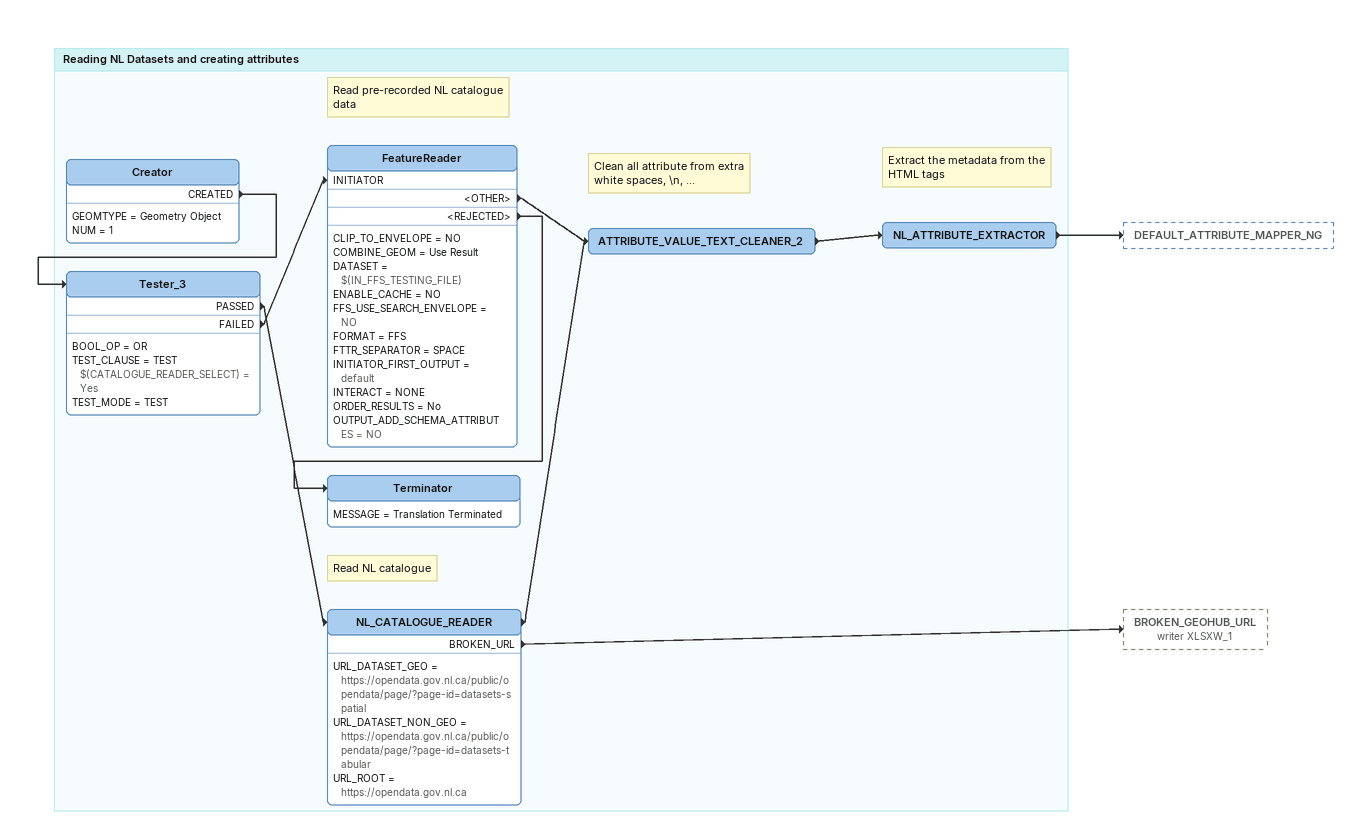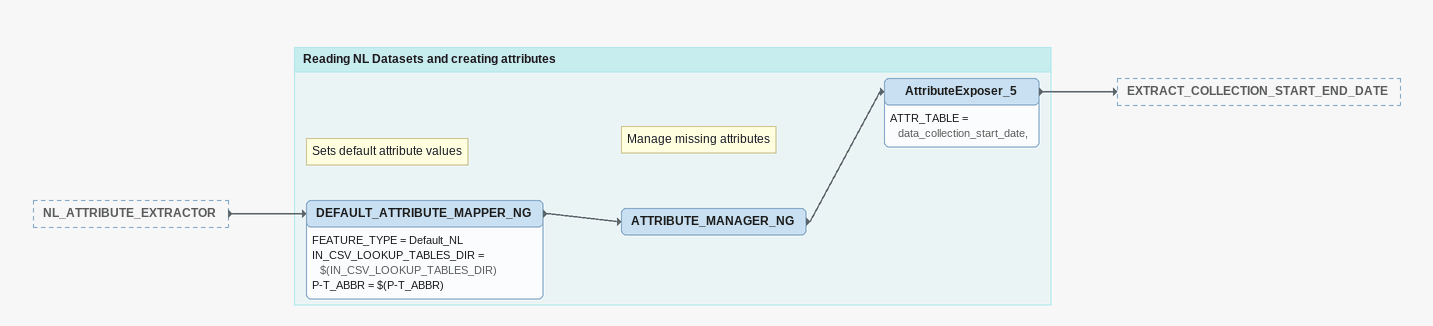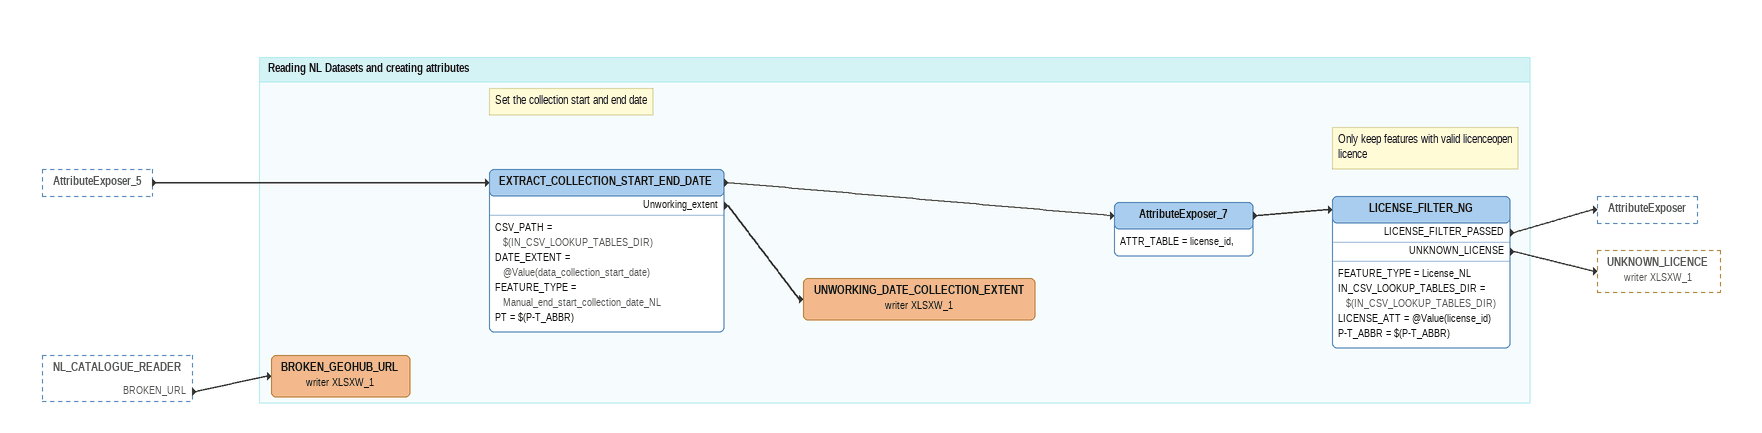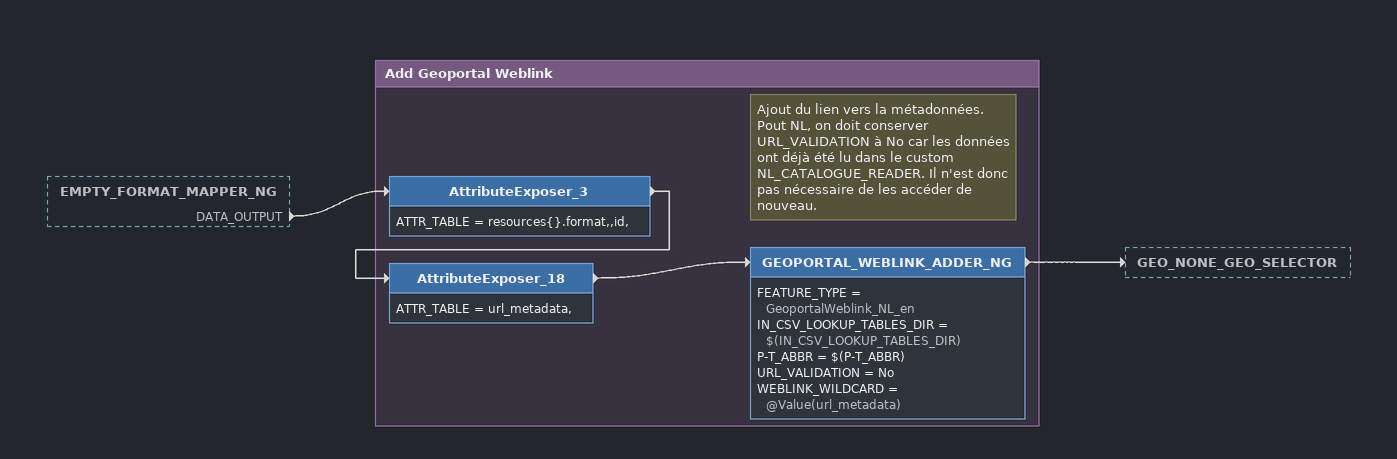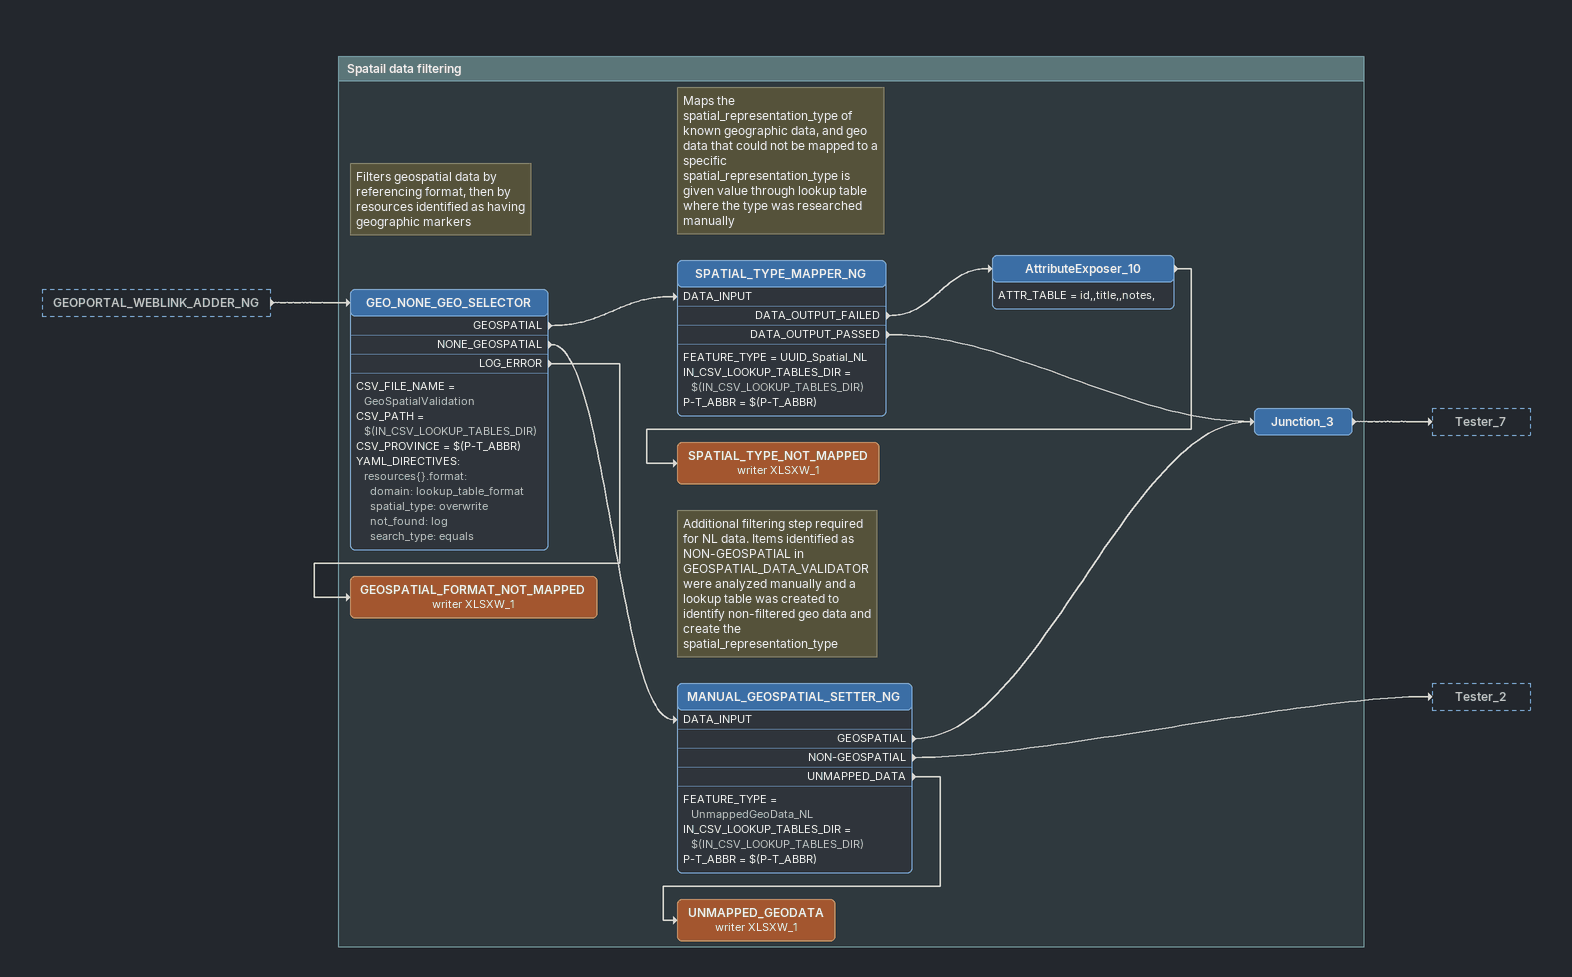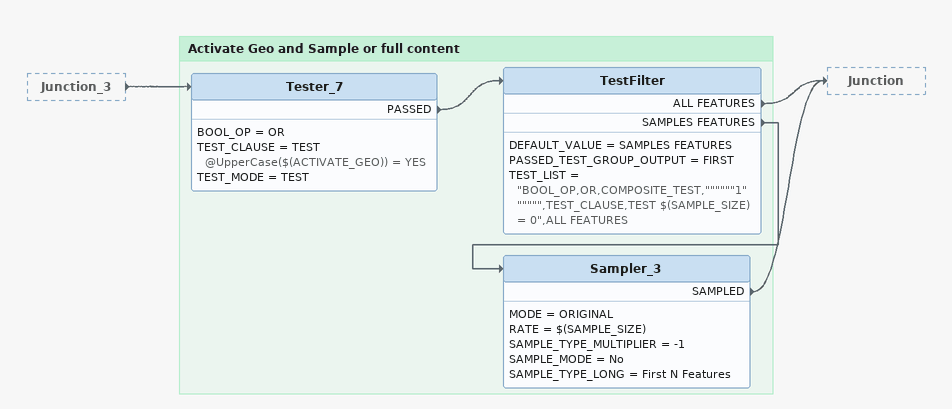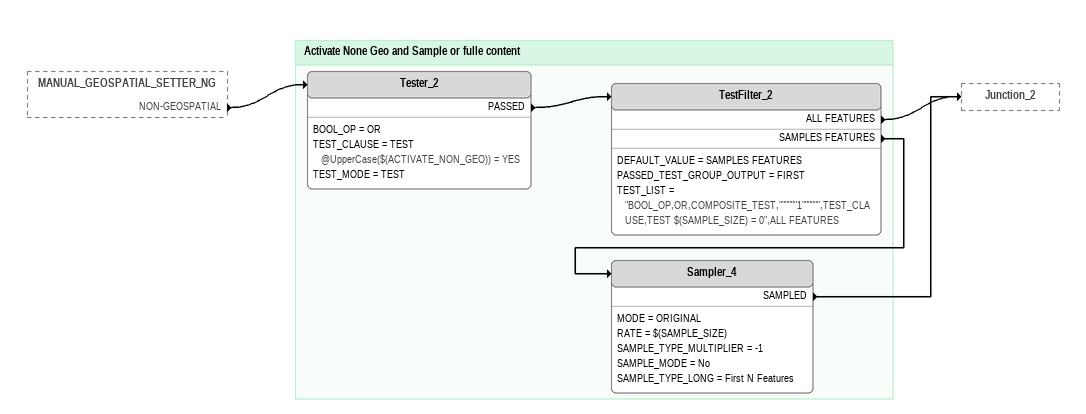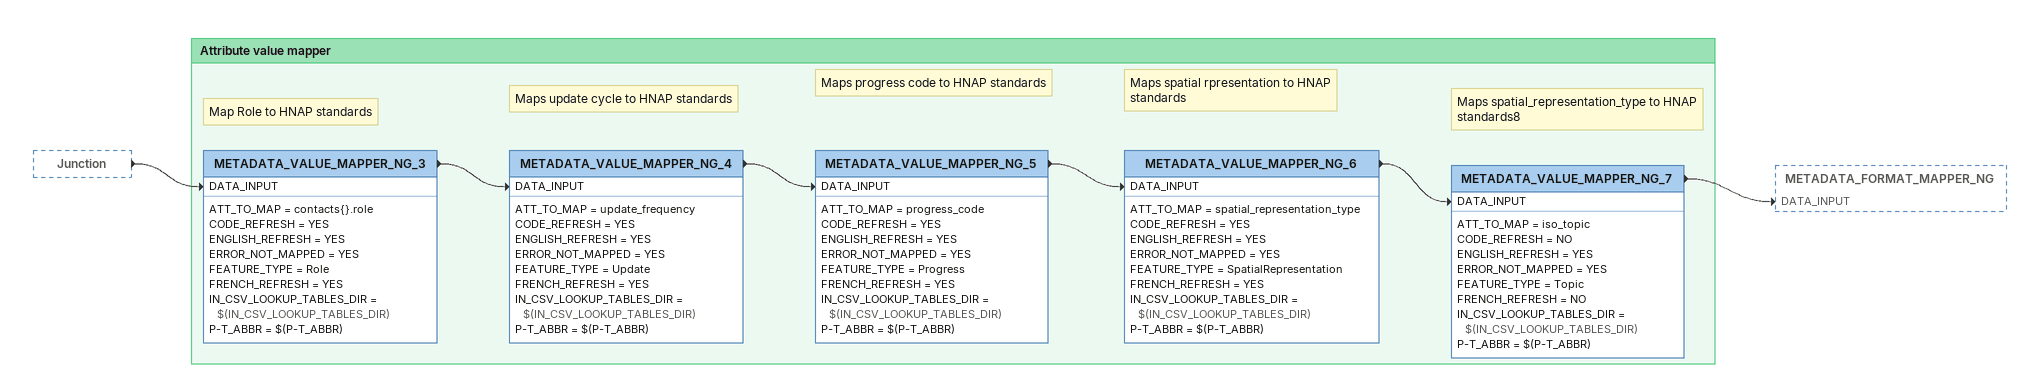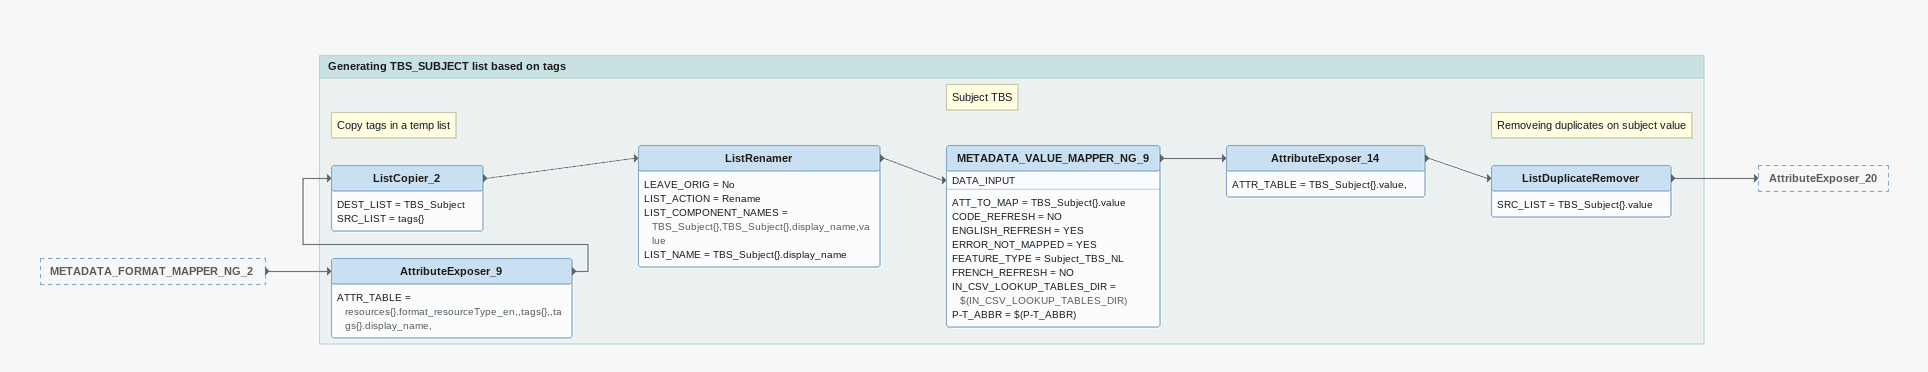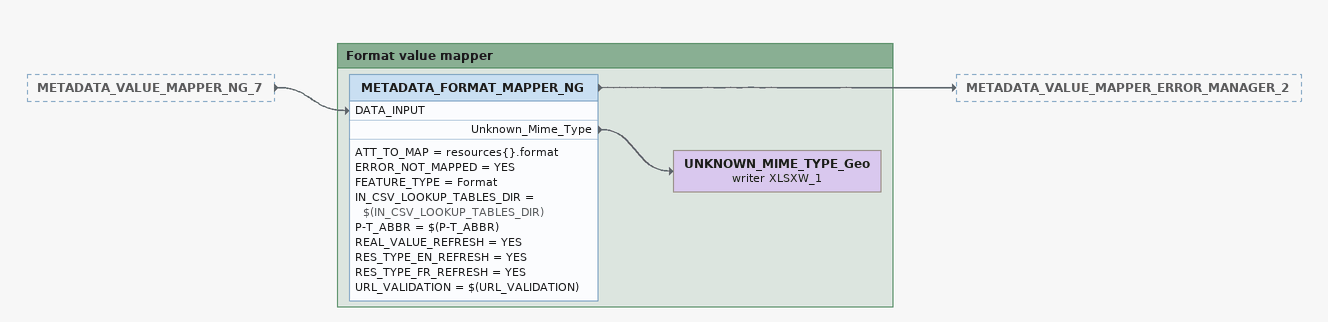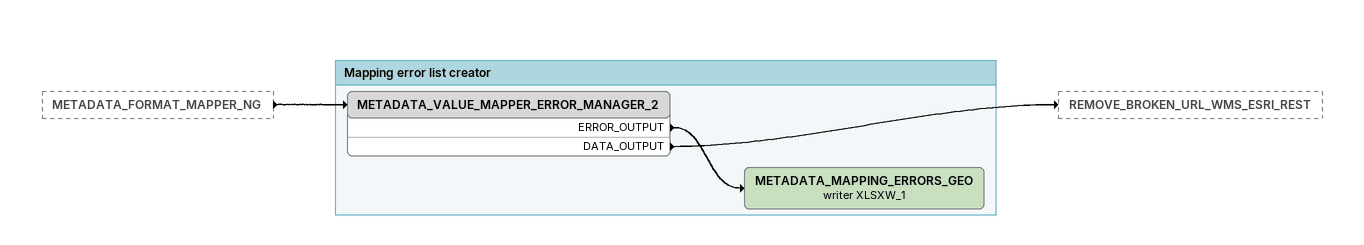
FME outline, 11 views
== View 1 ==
Bookmark: Reading NL Datasets and creating attributes
Creator
    GEOMTYPE = Geometry Object
    NUM = 1
    CREATED -> Tester_3
Tester_3
    BOOL_OP = OR
    TEST_CLAUSE = TEST $(CATALOGUE_READER_SELECT) = Yes
    TEST_MODE = TEST
    PASSED -> NL_CATALOGUE_READER
    FAILED -> FeatureReader [INITIATOR]
Note: Read pre-recorded NL catalogue data
FeatureReader
    CLIP_TO_ENVELOPE = NO
    COMBINE_GEOM = Use Result
    DATASET = $(IN_FFS_TESTING_FILE)
    ENABLE_CACHE = NO
    FFS_USE_SEARCH_ENVELOPE = NO
    FORMAT = FFS
    FTTR_SEPARATOR = SPACE
    INITIATOR_FIRST_OUTPUT = default
    INTERACT = NONE
    ORDER_RESULTS = No
    OUTPUT_ADD_SCHEMA_ATTRIBUTES = NO
    <OTHER> -> ATTRIBUTE_VALUE_TEXT_CLEANER_2
    <REJECTED> -> Terminator
Terminator
    MESSAGE = Translation Terminated
Note: Read NL catalogue
NL_CATALOGUE_READER
    URL_DATASET_GEO = https://opendata.gov.nl.ca/public/opendata/page/?page-id=datasets-spatial
    URL_DATASET_NON_GEO = https://opendata.gov.nl.ca/public/opendata/page/?page-id=datasets-tabular
    URL_ROOT = https://opendata.gov.nl.ca
    -> ATTRIBUTE_VALUE_TEXT_CLEANER_2
    BROKEN_URL -> BROKEN_GEOHUB_URL (writer XLSXW_1)
Note: Clean all attribute from extra white spaces, \n, ...
ATTRIBUTE_VALUE_TEXT_CLEANER_2
    -> NL_ATTRIBUTE_EXTRACTOR
Note: Extract the metadata from the HTML tags
NL_ATTRIBUTE_EXTRACTOR
    -> DEFAULT_ATTRIBUTE_MAPPER_NG

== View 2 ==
NL_ATTRIBUTE_EXTRACTOR [outside]
    -> DEFAULT_ATTRIBUTE_MAPPER_NG

Bookmark: Reading NL Datasets and creating attributes
Note: Sets default attribute values
DEFAULT_ATTRIBUTE_MAPPER_NG
    FEATURE_TYPE = Default_NL
    IN_CSV_LOOKUP_TABLES_DIR = $(IN_CSV_LOOKUP_TABLES_DIR)
    P-T_ABBR = $(P-T_ABBR)
    -> ATTRIBUTE_MANAGER_NG
Note: Manage missing attributes
ATTRIBUTE_MANAGER_NG
    -> AttributeExposer_5
AttributeExposer_5
    ATTR_TABLE = data_collection_start_date,
    -> EXTRACT_COLLECTION_START_END_DATE

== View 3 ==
AttributeExposer_5 [outside]
    -> EXTRACT_COLLECTION_START_END_DATE
NL_CATALOGUE_READER [outside]
    BROKEN_URL -> BROKEN_GEOHUB_URL (writer XLSXW_1)

Bookmark: Reading NL Datasets and creating attributes
Note: Set the collection start and end date
EXTRACT_COLLECTION_START_END_DATE
    CSV_PATH = $(IN_CSV_LOOKUP_TABLES_DIR)
    DATE_EXTENT = @Value(data_collection_start_date)
    FEATURE_TYPE = Manual_end_start_collection_date_NL
    PT = $(P-T_ABBR)
    -> AttributeExposer_7
    Unworking_extent -> UNWORKING_DATE_COLLECTION_EXTENT (writer XLSXW_1)
AttributeExposer_7
    ATTR_TABLE = license_id,
    -> LICENSE_FILTER_NG
Note: Only keep features with valid licenceopen licence
LICENSE_FILTER_NG
    FEATURE_TYPE = License_NL
    IN_CSV_LOOKUP_TABLES_DIR = $(IN_CSV_LOOKUP_TABLES_DIR)
    LICENSE_ATT = @Value(license_id)
    P-T_ABBR = $(P-T_ABBR)
    LICENSE_FILTER_PASSED -> AttributeExposer
    UNKNOWN_LICENSE -> UNKNOWN_LICENCE (writer XLSXW_1)
UNWORKING_DATE_COLLECTION_EXTENT (writer XLSXW_1)
BROKEN_GEOHUB_URL (writer XLSXW_1)

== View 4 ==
EMPTY_FORMAT_MAPPER_NG [outside]
    DATA_OUTPUT -> AttributeExposer_3

Bookmark: Add Geoportal Weblink
AttributeExposer_3
    ATTR_TABLE = resources{}.format,,id,
    -> AttributeExposer_18
AttributeExposer_18
    ATTR_TABLE = url_metadata,
    -> GEOPORTAL_WEBLINK_ADDER_NG
Note: Ajout du lien vers la métadonnées. Pout NL, on doit conserver URL_VALIDATION à No car les données ont déjà été lu dans le custom NL_CATALOGUE_READER. Il n'est donc pas nécessaire de les accéder de nouveau.
GEOPORTAL_WEBLINK_ADDER_NG
    FEATURE_TYPE = GeoportalWeblink_NL_en
    IN_CSV_LOOKUP_TABLES_DIR = $(IN_CSV_LOOKUP_TABLES_DIR)
    P-T_ABBR = $(P-T_ABBR)
    URL_VALIDATION = No
    WEBLINK_WILDCARD = @Value(url_metadata)
    -> GEO_NONE_GEO_SELECTOR

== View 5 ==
GEOPORTAL_WEBLINK_ADDER_NG [outside]
    -> GEO_NONE_GEO_SELECTOR

Bookmark: Spatail data filtering
Note: Filters geospatial data by referencing format, then by resources identified as having geographic markers
GEO_NONE_GEO_SELECTOR
    CSV_FILE_NAME = GeoSpatialValidation
    CSV_PATH = $(IN_CSV_LOOKUP_TABLES_DIR)
    CSV_PROVINCE = $(P-T_ABBR)
    YAML_DIRECTIVES:
      resources{}.format:
        domain: lookup_table_format
        spatial_type: overwrite
        not_found: log
        search_type: equals
    GEOSPATIAL -> SPATIAL_TYPE_MAPPER_NG [DATA_INPUT]
    NONE_GEOSPATIAL -> MANUAL_GEOSPATIAL_SETTER_NG [DATA_INPUT]
    LOG_ERROR -> GEOSPATIAL_FORMAT_NOT_MAPPED (writer XLSXW_1)
Note: Maps the spatial_representation_type of known geographic data, and geo data that could not be mapped to a specific spatial_representation_type is given value through lookup table where the type was researched manually
SPATIAL_TYPE_MAPPER_NG
    FEATURE_TYPE = UUID_Spatial_NL
    IN_CSV_LOOKUP_TABLES_DIR = $(IN_CSV_LOOKUP_TABLES_DIR)
    P-T_ABBR = $(P-T_ABBR)
    DATA_OUTPUT_FAILED -> AttributeExposer_10
    DATA_OUTPUT_PASSED -> Junction_3
AttributeExposer_10
    ATTR_TABLE = id,,title,,notes,
    -> SPATIAL_TYPE_NOT_MAPPED (writer XLSXW_1)
SPATIAL_TYPE_NOT_MAPPED (writer XLSXW_1)
GEOSPATIAL_FORMAT_NOT_MAPPED (writer XLSXW_1)
Note: Additional filtering step required for NL data. Items identified as NON-GEOSPATIAL in GEOSPATIAL_DATA_VALIDATOR were analyzed manually and a lookup table was created to identify non-filtered geo data and create the spatial_representation_type
MANUAL_GEOSPATIAL_SETTER_NG
    FEATURE_TYPE = UnmappedGeoData_NL
    IN_CSV_LOOKUP_TABLES_DIR = $(IN_CSV_LOOKUP_TABLES_DIR)
    P-T_ABBR = $(P-T_ABBR)
    GEOSPATIAL -> Junction_3
    NON-GEOSPATIAL -> Tester_2
    UNMAPPED_DATA -> UNMAPPED_GEODATA (writer XLSXW_1)
Junction_3
    -> Tester_7
UNMAPPED_GEODATA (writer XLSXW_1)

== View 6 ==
Junction_3 [outside]
    -> Tester_7

Bookmark: Activate Geo and Sample or full content
Tester_7
    BOOL_OP = OR
    TEST_CLAUSE = TEST @UpperCase($(ACTIVATE_GEO)) = YES
    TEST_MODE = TEST
    PASSED -> TestFilter
TestFilter
    DEFAULT_VALUE = SAMPLES FEATURES
    PASSED_TEST_GROUP_OUTPUT = FIRST
    TEST_LIST = "BOOL_OP,OR,COMPOSITE_TEST,""""""1"""""",TEST_CLAUSE,TEST $(SAMPLE_SIZE) = 0",ALL FEATURES
    ALL FEATURES -> Junction
    SAMPLES FEATURES -> Sampler_3
Sampler_3
    MODE = ORIGINAL
    RATE = $(SAMPLE_SIZE)
    SAMPLE_TYPE_MULTIPLIER = -1
    SAMPLE_MODE = No
    SAMPLE_TYPE_LONG = First N Features
    SAMPLED -> Junction

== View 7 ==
MANUAL_GEOSPATIAL_SETTER_NG [outside]
    NON-GEOSPATIAL -> Tester_2

Bookmark: Activate None Geo and Sample or fulle content
Tester_2
    BOOL_OP = OR
    TEST_CLAUSE = TEST @UpperCase($(ACTIVATE_NON_GEO)) = YES
    TEST_MODE = TEST
    PASSED -> TestFilter_2
TestFilter_2
    DEFAULT_VALUE = SAMPLES FEATURES
    PASSED_TEST_GROUP_OUTPUT = FIRST
    TEST_LIST = "BOOL_OP,OR,COMPOSITE_TEST,""""""1"""""",TEST_CLAUSE,TEST $(SAMPLE_SIZE) = 0",ALL FEATURES
    ALL FEATURES -> Junction_2
    SAMPLES FEATURES -> Sampler_4
Sampler_4
    MODE = ORIGINAL
    RATE = $(SAMPLE_SIZE)
    SAMPLE_TYPE_MULTIPLIER = -1
    SAMPLE_MODE = No
    SAMPLE_TYPE_LONG = First N Features
    SAMPLED -> Junction_2

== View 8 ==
Junction [outside]
    -> METADATA_VALUE_MAPPER_NG_3 [DATA_INPUT]

Bookmark: Attribute value mapper
Note: Map Role to HNAP standards
METADATA_VALUE_MAPPER_NG_3
    ATT_TO_MAP = contacts{}.role
    CODE_REFRESH = YES
    ENGLISH_REFRESH = YES
    ERROR_NOT_MAPPED = YES
    FEATURE_TYPE = Role
    FRENCH_REFRESH = YES
    IN_CSV_LOOKUP_TABLES_DIR = $(IN_CSV_LOOKUP_TABLES_DIR)
    P-T_ABBR = $(P-T_ABBR)
    -> METADATA_VALUE_MAPPER_NG_4 [DATA_INPUT]
Note: Maps update cycle to HNAP standards
METADATA_VALUE_MAPPER_NG_4
    ATT_TO_MAP = update_frequency
    CODE_REFRESH = YES
    ENGLISH_REFRESH = YES
    ERROR_NOT_MAPPED = YES
    FEATURE_TYPE = Update
    FRENCH_REFRESH = YES
    IN_CSV_LOOKUP_TABLES_DIR = $(IN_CSV_LOOKUP_TABLES_DIR)
    P-T_ABBR = $(P-T_ABBR)
    -> METADATA_VALUE_MAPPER_NG_5 [DATA_INPUT]
Note: Maps progress code to HNAP standards
METADATA_VALUE_MAPPER_NG_5
    ATT_TO_MAP = progress_code
    CODE_REFRESH = YES
    ENGLISH_REFRESH = YES
    ERROR_NOT_MAPPED = YES
    FEATURE_TYPE = Progress
    FRENCH_REFRESH = YES
    IN_CSV_LOOKUP_TABLES_DIR = $(IN_CSV_LOOKUP_TABLES_DIR)
    P-T_ABBR = $(P-T_ABBR)
    -> METADATA_VALUE_MAPPER_NG_6 [DATA_INPUT]
Note: Maps spatial rpresentation to HNAP standards
METADATA_VALUE_MAPPER_NG_6
    ATT_TO_MAP = spatial_representation_type
    CODE_REFRESH = YES
    ENGLISH_REFRESH = YES
    ERROR_NOT_MAPPED = YES
    FEATURE_TYPE = SpatialRepresentation
    FRENCH_REFRESH = YES
    IN_CSV_LOOKUP_TABLES_DIR = $(IN_CSV_LOOKUP_TABLES_DIR)
    P-T_ABBR = $(P-T_ABBR)
    -> METADATA_VALUE_MAPPER_NG_7 [DATA_INPUT]
Note: Maps spatial_representation_type to HNAP standards8
METADATA_VALUE_MAPPER_NG_7
    ATT_TO_MAP = iso_topic
    CODE_REFRESH = NO
    ENGLISH_REFRESH = YES
    ERROR_NOT_MAPPED = YES
    FEATURE_TYPE = Topic
    FRENCH_REFRESH = NO
    IN_CSV_LOOKUP_TABLES_DIR = $(IN_CSV_LOOKUP_TABLES_DIR)
    P-T_ABBR = $(P-T_ABBR)
    -> METADATA_FORMAT_MAPPER_NG [DATA_INPUT]

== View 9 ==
METADATA_FORMAT_MAPPER_NG_2 [outside]
    -> AttributeExposer_9

Bookmark: Generating TBS_SUBJECT list based on tags
AttributeExposer_9
    ATTR_TABLE = resources{}.format_resourceType_en,,tags{},,tags{}.display_name,
    -> ListCopier_2
Note: Copy tags in a temp list
ListCopier_2
    DEST_LIST = TBS_Subject
    SRC_LIST = tags{}
    -> ListRenamer
ListRenamer
    LEAVE_ORIG = No
    LIST_ACTION = Rename
    LIST_COMPONENT_NAMES = TBS_Subject{},TBS_Subject{},display_name,value
    LIST_NAME = TBS_Subject{}.display_name
    -> METADATA_VALUE_MAPPER_NG_9 [DATA_INPUT]
Note: Subject TBS
METADATA_VALUE_MAPPER_NG_9
    ATT_TO_MAP = TBS_Subject{}.value
    CODE_REFRESH = NO
    ENGLISH_REFRESH = YES
    ERROR_NOT_MAPPED = YES
    FEATURE_TYPE = Subject_TBS_NL
    FRENCH_REFRESH = NO
    IN_CSV_LOOKUP_TABLES_DIR = $(IN_CSV_LOOKUP_TABLES_DIR)
    P-T_ABBR = $(P-T_ABBR)
    -> AttributeExposer_14
AttributeExposer_14
    ATTR_TABLE = TBS_Subject{}.value,
    -> ListDuplicateRemover
Note: Removeing duplicates on subject value
ListDuplicateRemover
    SRC_LIST = TBS_Subject{}.value
    -> AttributeExposer_20

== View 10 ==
METADATA_VALUE_MAPPER_NG_7 [outside]
    -> METADATA_FORMAT_MAPPER_NG [DATA_INPUT]

Bookmark: Format value mapper
METADATA_FORMAT_MAPPER_NG
    ATT_TO_MAP = resources{}.format
    ERROR_NOT_MAPPED = YES
    FEATURE_TYPE = Format
    IN_CSV_LOOKUP_TABLES_DIR = $(IN_CSV_LOOKUP_TABLES_DIR)
    P-T_ABBR = $(P-T_ABBR)
    REAL_VALUE_REFRESH = YES
    RES_TYPE_EN_REFRESH = YES
    RES_TYPE_FR_REFRESH = YES
    URL_VALIDATION = $(URL_VALIDATION)
    Unknown_Mime_Type -> UNKNOWN_MIME_TYPE_Geo (writer XLSXW_1)
    -> METADATA_VALUE_MAPPER_ERROR_MANAGER_2
UNKNOWN_MIME_TYPE_Geo (writer XLSXW_1)

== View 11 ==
METADATA_FORMAT_MAPPER_NG [outside]
    -> METADATA_VALUE_MAPPER_ERROR_MANAGER_2

Bookmark: Mapping error list creator
METADATA_VALUE_MAPPER_ERROR_MANAGER_2
    ERROR_OUTPUT -> METADATA_MAPPING_ERRORS_GEO (writer XLSXW_1)
    DATA_OUTPUT -> REMOVE_BROKEN_URL_WMS_ESRI_REST
METADATA_MAPPING_ERRORS_GEO (writer XLSXW_1)
